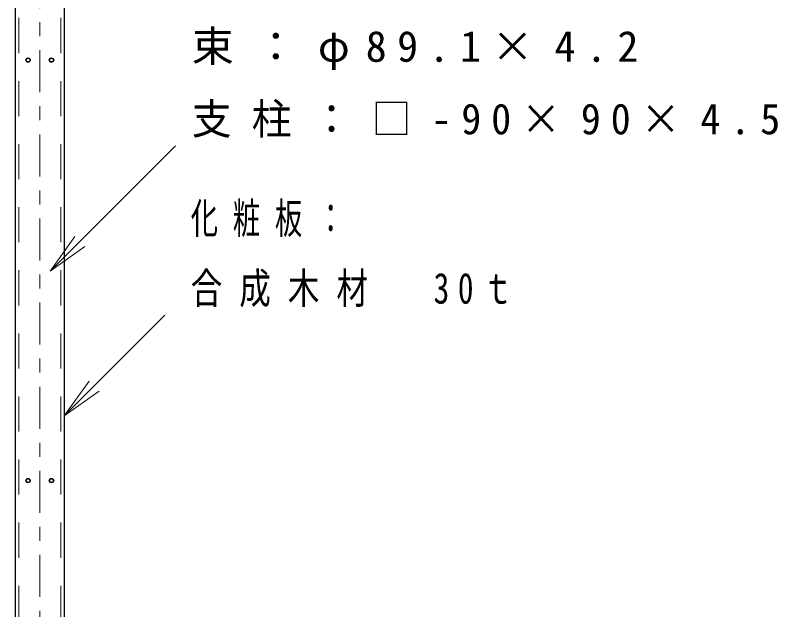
# Model space of a CAD drawing. Units: millimetres on the paper. Extents: x 895 to 1260, y 297 to 554.
# Drawn here: x 949.8 to 1004.2, y 425.5 to 467.9 of the extents above; entities that cross this region are included whole.
import ezdxf

# ---------------------------------------------------------------- set-up
doc = ezdxf.new("R2010")
doc.units = ezdxf.units.MM
doc.linetypes.add('USER1', pattern=[4.5, 2.5, -2])
doc.linetypes.add('USER2', pattern=[6, 3, -1, 1, -1])
doc.layers.add('1_30', color=131, linetype='Continuous', lineweight=25)
doc.styles.add('ＭＳ ゴシック', font='')
doc.styles.get('ＭＳ ゴシック').set_extended_font_data('MS Gothic')

# ---------------------------------------------------------------- blocks, each defined once
blk = doc.blocks.new('open_arrow')
at = {"color": 0, "linetype": 'Continuous', "lineweight": -2}
blk.add_lwpolyline([(7.5, 1.25), (0, 0), (7.5, -1.25)], dxfattribs=at)

msp = doc.modelspace()

# ---------------------------------------------------------------- linework, layer by layer
at = {"layer": '1_30', "color": 2, "linetype": 'USER2', "lineweight": 13}
msp.add_line((951.559, 495.414), (951.559, 364.08), dxfattribs=at)
at = {"layer": '1_30', "color": 21}
for p, q in [((949.809, 494.548), (949.809, 404.881)), ((953.309, 494.548), (953.309, 404.881))]:
    msp.add_line(p, q, dxfattribs=at)
at = {"layer": '1_30', "color": 4, "linetype": 'USER1', "lineweight": 13}
for p, q in [((950.059, 494.714), (950.059, 404.714)), ((953.059, 494.714), (953.059, 404.714))]:
    msp.add_line(p, q, dxfattribs=at)
at = {"layer": '1_30', "color": 7, "lineweight": 13}
for p, q in [((952.294, 449.654), (961.232, 458.592)), ((953.309, 439.334), (960.479, 446.505))]:
    msp.add_line(p, q, dxfattribs=at)
at = {"layer": '1_30', "color": 21}
for centre in [(950.725, 464.714), (952.392, 464.714), (950.725, 434.714), (952.392, 434.714)]:
    msp.add_circle(centre, 0.158, dxfattribs=at)
at = {"layer": '1_30'}
for centre in [(950.725, 464.714), (952.392, 464.714), (950.725, 434.714), (952.392, 434.714)]:
    msp.add_circle(centre, 0.133, dxfattribs=at)

# ---------------------------------------------------------------- block references
at = {"layer": '1_30', "color": 7, "lineweight": 13, "xscale": 0.4, "yscale": 0.4, "rotation": 45}
for p in [(952.294, 449.654), (953.309, 439.334)]:
    msp.add_blockref('open_arrow', p, dxfattribs=at)

# ---------------------------------------------------------------- texts
at = {"layer": '1_30', "color": 7, "char_height": 2.199, "attachment_point": 4, "style": 'ＭＳ ゴシック'}
for s, insert in [('\\T1.5;束：φ89.1×4.2', (962.395, 465.392)), ('\\T1.5;\\W0.95;支柱：□-90×90×4.5', (962.395, 460.392)), ('\\T1.54;\\W0.65;化粧板：', (962.324, 453.305)), ('\\T1.54;\\W0.75;合成木材\u300030ｔ', (962.324, 448.305))]:
    msp.add_mtext(s, dxfattribs=dict(at, insert=insert))

doc.saveas('drawing.dxf')
